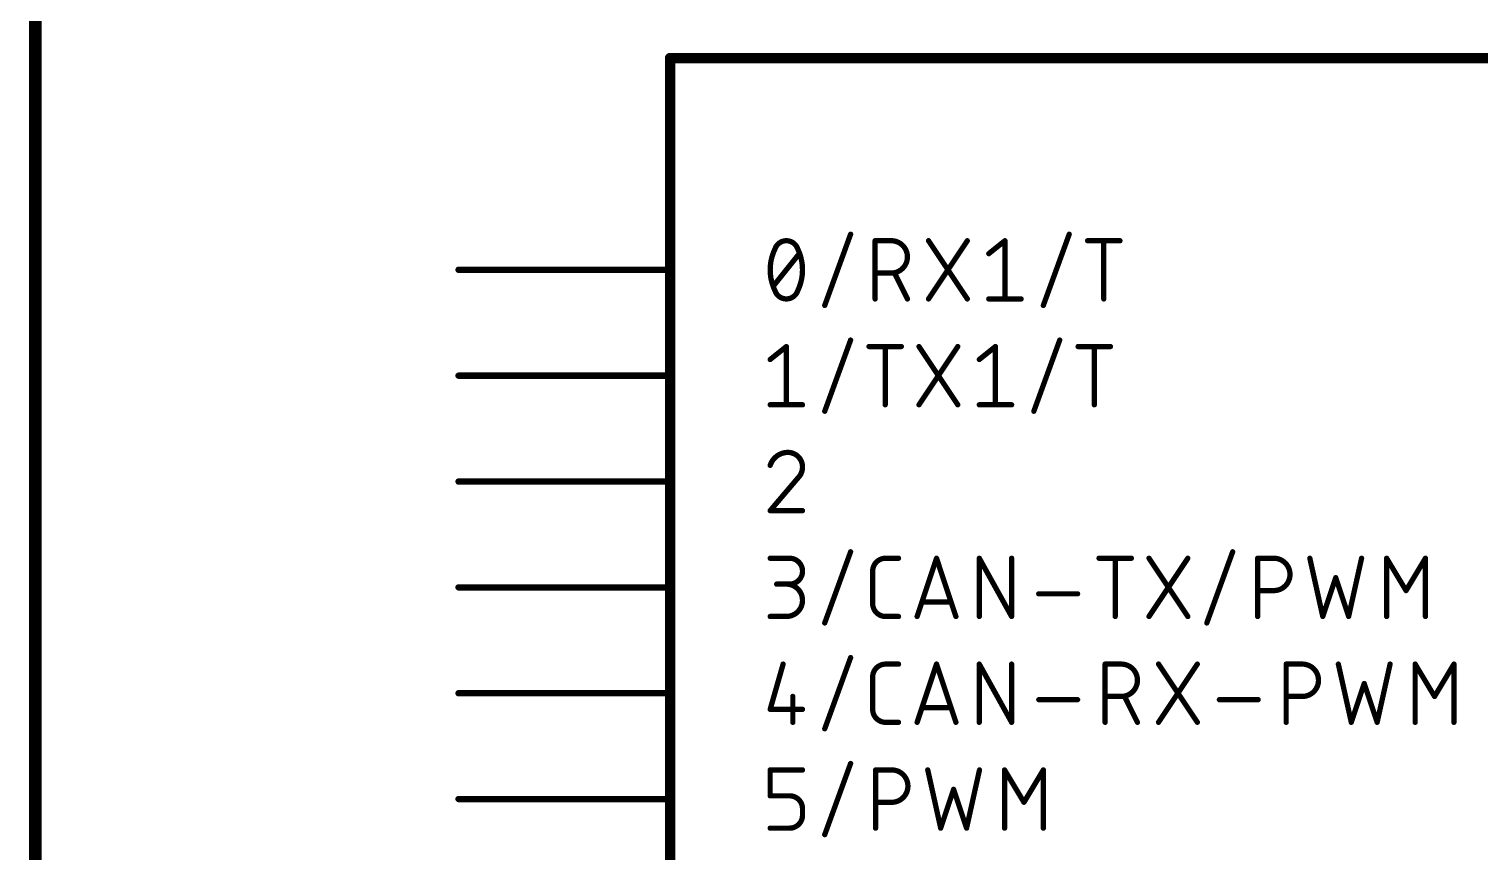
# Model space of a CAD drawing. Extents: x -1 to 180, y 0 to 264.
# Drawn here: x -0.15 to 34.68, y 219.71 to 239.46 of the extents above; entities that cross this region are included whole.
import ezdxf

# ---------------------------------------------------------------- set-up
doc = ezdxf.new("R2010")
doc.units = 0
doc.layers.add('94', color=12, linetype='CONTINUOUS')
doc.layers.add('95', color=251, linetype='CONTINUOUS')

msp = doc.modelspace()

# ---------------------------------------------------------------- linework, layer by layer
at = {"layer": '94'}
for points, const_width in [([(0, 264.16), (0, 0)], 0.3), ([(50.8, 238.76), (15.24, 238.76)], 0.254), ([(15.24, 238.76), (15.24, 170.18)], 0.254), ([(10.16, 233.68), (15.24, 233.68)], 0.1524), ([(10.16, 231.14), (15.24, 231.14)], 0.1524), ([(10.16, 228.6), (15.24, 228.6)], 0.1524), ([(10.16, 226.06), (15.24, 226.06)], 0.1524), ([(10.16, 223.52), (15.24, 223.52)], 0.1524), ([(10.16, 220.98), (15.24, 220.98)], 0.1524)]:
    msp.add_lwpolyline(points, dxfattribs=dict(at, const_width=const_width))
for points, const_width in [([(15.24, 238.8235, 1), (15.24, 238.6965)], 0.127), ([(15.3035, 238.76, 1), (15.1765, 238.76)], 0.127), ([(10.16, 233.7181, 1), (10.16, 233.6419)], 0.0762), ([(15.24, 233.6419, 1), (15.24, 233.7181)], 0.0762), ([(10.16, 231.1781, 1), (10.16, 231.1019)], 0.0762), ([(15.24, 231.1019, 1), (15.24, 231.1781)], 0.0762), ([(10.16, 228.6381, 1), (10.16, 228.5619)], 0.0762), ([(15.24, 228.5619, 1), (15.24, 228.6381)], 0.0762), ([(10.16, 226.0981, 1), (10.16, 226.0219)], 0.0762), ([(15.24, 226.0219, 1), (15.24, 226.0981)], 0.0762), ([(10.16, 223.5581, 1), (10.16, 223.4819)], 0.0762), ([(15.24, 223.4819, 1), (15.24, 223.5581)], 0.0762), ([(10.16, 221.0181, 1), (10.16, 220.9419)], 0.0762), ([(15.24, 220.9419, 1), (15.24, 221.0181)], 0.0762)]:
    msp.add_lwpolyline(points, format="xyb", dxfattribs=dict(at, const_width=const_width))
at = {"layer": '95'}
for points, const_width in [([(18.0284, 234.3785, 0.3205), (17.7567, 234.1845)], 0.127), ([(18.3, 234.1845, 0.3205), (18.0284, 234.3785)], 0.127), ([(18.0284, 234.4102, 1), (18.0284, 234.3468)], 0.0635), ([(18.0284, 234.3468, 1), (18.0284, 234.4102)], 0.0635), ([(19.6006, 234.5229, 1), (19.5409, 234.5446)], 0.0635), ([(20.1905, 234.3785, 1), (20.127, 234.3785)], 0.0635), ([(20.1588, 234.4102, 1), (20.1588, 234.3468)], 0.0635), ([(20.5468, 233.6024, 1), (20.5468, 234.3785)], 0.127), ([(20.5468, 234.4102, 1), (20.5468, 234.3468)], 0.0635), ([(20.5468, 234.3468, 1), (20.5468, 234.4102)], 0.0635), ([(21.4675, 234.3961, 1), (21.4147, 234.3609)], 0.0635), ([(22.3988, 234.3609, 1), (22.346, 234.3961)], 0.0635), ([(23.3074, 234.3785, 1), (23.2439, 234.3785)], 0.0635), ([(23.2954, 234.3537, 1), (23.2558, 234.4033)], 0.0635), ([(24.8479, 234.5229, 1), (24.7882, 234.5446)], 0.0635), ([(25.2602, 234.4102, 1), (25.2602, 234.3468)], 0.0635), ([(25.68, 234.3785, 1), (25.6165, 234.3785)], 0.0635), ([(26.0363, 234.3468, 1), (26.0363, 234.4102)], 0.0635), ([(17.7567, 234.1845, 0.1139), (17.6403, 233.68)], 0.127), ([(17.7267, 234.1948, 1), (17.7867, 234.1742)], 0.0635), ([(17.7853, 234.1706, 1), (17.7282, 234.1984)], 0.0635), ([(18.4164, 233.68, 0.1139), (18.3, 234.1845)], 0.127), ([(18.3285, 234.1984, 1), (18.2715, 234.1706)], 0.0635), ([(18.27, 234.1742, 1), (18.33, 234.1948)], 0.0635), ([(18.3636, 234.0482, 1), (18.314, 234.0879)], 0.0635), ([(22.8677, 234.0928, 1), (22.9074, 234.0433)], 0.0635), ([(17.6403, 233.68, 0.1139), (17.7567, 233.1755)], 0.127), ([(17.672, 233.68, 1), (17.6086, 233.68)], 0.0635), ([(17.6086, 233.68, 1), (17.672, 233.68)], 0.0635), ([(18.3, 233.1755, 0.1139), (18.4164, 233.68)], 0.127), ([(18.4482, 233.68, 1), (18.3847, 233.68)], 0.0635), ([(18.3847, 233.68, 1), (18.4482, 233.68)], 0.0635), ([(20.1588, 233.6341, 1), (20.1588, 233.5706)], 0.0635), ([(20.5468, 233.6341, 1), (20.5468, 233.5706)], 0.0635), ([(20.5468, 233.5706, 1), (20.5468, 233.6341)], 0.0635), ([(20.6528, 233.6166, 1), (20.596, 233.5882)], 0.0635), ([(17.6931, 233.3118, 1), (17.7427, 233.2721)], 0.0635), ([(17.7567, 233.1755, 0.3205), (18.0284, 232.9815)], 0.127), ([(17.7867, 233.1858, 1), (17.7267, 233.1652)], 0.0635), ([(17.7282, 233.1616, 1), (17.7853, 233.1894)], 0.0635), ([(18.0284, 232.9815, 0.3205), (18.3, 233.1755)], 0.127), ([(18.0284, 233.0132, 1), (18.0284, 232.9498)], 0.0635), ([(18.0284, 232.9498, 1), (18.0284, 233.0132)], 0.0635), ([(18.2715, 233.1894, 1), (18.3285, 233.1616)], 0.0635), ([(18.33, 233.1652, 1), (18.27, 233.1858)], 0.0635), ([(20.127, 232.9815, 1), (20.1905, 232.9815)], 0.0635), ([(20.9065, 232.9673, 1), (20.9633, 232.9957)], 0.0635), ([(21.4147, 232.9991, 1), (21.4675, 232.9639)], 0.0635), ([(22.346, 232.9639, 1), (22.3988, 232.9991)], 0.0635), ([(22.8876, 233.0132, 1), (22.8876, 232.9498)], 0.0635), ([(23.2439, 232.9815, 1), (23.3074, 232.9815)], 0.0635), ([(23.6637, 232.9498, 1), (23.6637, 233.0132)], 0.0635), ([(25.6165, 232.9815, 1), (25.68, 232.9815)], 0.0635), ([(18.92, 232.8371, 1), (18.9797, 232.8154)], 0.0635), ([(24.1673, 232.8371, 1), (24.227, 232.8154)], 0.0635), ([(19.6006, 231.9829, 1), (19.5409, 232.0046)], 0.0635), ([(24.6197, 231.9829, 1), (24.56, 232.0046)], 0.0635), ([(18.0601, 231.8385, 1), (17.9966, 231.8385)], 0.0635), ([(18.0482, 231.8137, 1), (18.0085, 231.8633)], 0.0635), ([(20.013, 231.8702, 1), (20.013, 231.8068)], 0.0635), ([(20.4328, 231.8385, 1), (20.3693, 231.8385)], 0.0635), ([(20.7891, 231.8068, 1), (20.7891, 231.8702)], 0.0635), ([(21.2394, 231.8561, 1), (21.1865, 231.8209)], 0.0635), ([(22.1707, 231.8209, 1), (22.1179, 231.8561)], 0.0635), ([(23.0792, 231.8385, 1), (23.0157, 231.8385)], 0.0635), ([(23.0673, 231.8137, 1), (23.0276, 231.8633)], 0.0635), ([(25.0321, 231.8702, 1), (25.0321, 231.8068)], 0.0635), ([(25.4519, 231.8385, 1), (25.3884, 231.8385)], 0.0635), ([(25.8082, 231.8068, 1), (25.8082, 231.8702)], 0.0635), ([(17.6205, 231.5528, 1), (17.6601, 231.5033)], 0.0635), ([(22.6396, 231.5528, 1), (22.6793, 231.5033)], 0.0635), ([(17.6403, 230.4733, 1), (17.6403, 230.4098)], 0.0635), ([(17.9966, 230.4415, 1), (18.0601, 230.4415)], 0.0635), ([(18.4164, 230.4098, 1), (18.4164, 230.4733)], 0.0635), ([(18.92, 230.2971, 1), (18.9797, 230.2754)], 0.0635), ([(20.3693, 230.4415, 1), (20.4328, 230.4415)], 0.0635), ([(21.1865, 230.4591, 1), (21.2394, 230.4239)], 0.0635), ([(22.1179, 230.4239, 1), (22.1707, 230.4591)], 0.0635), ([(22.6594, 230.4733, 1), (22.6594, 230.4098)], 0.0635), ([(23.0157, 230.4415, 1), (23.0792, 230.4415)], 0.0635), ([(23.4355, 230.4098, 1), (23.4355, 230.4733)], 0.0635), ([(23.9392, 230.2971, 1), (23.9988, 230.2754)], 0.0635), ([(25.3884, 230.4415, 1), (25.4519, 230.4415)], 0.0635), ([(18.0672, 229.2985, 0.3252), (17.6403, 228.9881)], 0.127), ([(18.4164, 228.9493, 0.4142), (18.0672, 229.2985)], 0.127), ([(18.0672, 229.3303, 1), (18.0672, 229.2668)], 0.0635), ([(18.0672, 229.2668, 1), (18.0672, 229.3302)], 0.0635), ([(17.6101, 228.9978, 1), (17.6705, 228.9783)], 0.0635), ([(18.3, 228.6776, 0.2053), (18.4164, 228.9493)], 0.127), ([(18.4482, 228.9492, 1), (18.3847, 228.9493)], 0.0635), ([(18.3847, 228.9493, 1), (18.4482, 228.9493)], 0.0635), ([(18.2781, 228.7006, 1), (18.3219, 228.6546)], 0.0635), ([(18.3242, 228.657, 1), (18.2758, 228.6982)], 0.0635), ([(17.6161, 227.9221, 1), (17.6645, 227.8809)], 0.0635), ([(17.6403, 227.9332, 1), (17.6403, 227.8698)], 0.0635), ([(18.4164, 227.8698, 1), (18.4164, 227.9332)], 0.0635), ([(17.6403, 226.7902, 1), (17.6403, 226.7268)], 0.0635), ([(18.106, 226.1376, 1), (18.106, 226.7585)], 0.127), ([(18.106, 226.7902, 1), (18.106, 226.7268)], 0.0635), ([(18.106, 226.7268, 1), (18.106, 226.7902)], 0.0635), ([(19.6006, 226.9029, 1), (19.5409, 226.9246)], 0.0635), ([(20.4107, 226.7585, 0.4142), (20.1002, 226.4481)], 0.127), ([(20.4107, 226.7902, 1), (20.4107, 226.7268)], 0.0635), ([(20.4107, 226.7268, 1), (20.4107, 226.7902)], 0.0635), ([(20.7211, 226.7268, 1), (20.7211, 226.7902)], 0.0635), ([(21.6631, 226.7685, 1), (21.6029, 226.7485)], 0.0635), ([(21.6631, 226.7485, 1), (21.6029, 226.7685)], 0.0635), ([(22.6912, 226.7585, 1), (22.6277, 226.7585)], 0.0635), ([(22.6872, 226.7739, 1), (22.6317, 226.7431)], 0.0635), ([(23.4673, 226.7585, 1), (23.4038, 226.7585)], 0.0635), ([(25.534, 226.7902, 1), (25.534, 226.7268)], 0.0635), ([(25.9538, 226.7585, 1), (25.8903, 226.7585)], 0.0635), ([(26.3101, 226.7268, 1), (26.3101, 226.7902)], 0.0635), ([(26.7604, 226.7761, 1), (26.7076, 226.7409)], 0.0635), ([(27.6917, 226.7409, 1), (27.6389, 226.7761)], 0.0635), ([(28.7719, 226.9029, 1), (28.7122, 226.9246)], 0.0635), ([(29.3734, 226.7585, 1), (29.3099, 226.7585)], 0.0635), ([(29.3417, 226.7902, 1), (29.3417, 226.7268)], 0.0635), ([(29.7297, 225.9824, 1), (29.7297, 226.7585)], 0.127), ([(29.7297, 226.7902, 1), (29.7297, 226.7268)], 0.0635), ([(29.7297, 226.7268, 1), (29.7297, 226.7902)], 0.0635), ([(30.6251, 226.7654, 1), (30.5631, 226.7516)], 0.0635), ([(31.8668, 226.7516, 1), (31.8048, 226.7654)], 0.0635), ([(32.4693, 226.7585, 1), (32.4058, 226.7585)], 0.0635), ([(32.4648, 226.7748, 1), (32.4103, 226.7422)], 0.0635), ([(33.4006, 226.7585, 1), (33.3371, 226.7585)], 0.0635), ([(33.3961, 226.7422, 1), (33.3416, 226.7748)], 0.0635), ([(20.132, 226.4481, 1), (20.0685, 226.4481)], 0.0635), ([(20.0685, 226.4481, 1), (20.132, 226.4481)], 0.0635), ([(17.7955, 226.1694, 1), (17.7955, 226.1059)], 0.0635), ([(18.0284, 225.3615, 1), (18.0284, 226.1376)], 0.127), ([(18.0284, 226.1694, 1), (18.0284, 226.1059)], 0.0635), ([(18.106, 226.1694, 1), (18.106, 226.1059)], 0.0635), ([(18.106, 226.1059, 1), (18.106, 226.1694)], 0.0635), ([(29.3417, 226.0141, 1), (29.3417, 225.9506)], 0.0635), ([(29.7297, 226.0141, 1), (29.7297, 225.9506)], 0.0635), ([(29.7297, 225.9506, 1), (29.7297, 226.0141)], 0.0635), ([(31.2451, 226.3029, 1), (31.1848, 226.2828)], 0.0635), ([(31.2451, 226.2828, 1), (31.1848, 226.3029)], 0.0635), ([(20.1002, 225.6719, 0.4142), (20.4107, 225.3615)], 0.127), ([(20.132, 225.6719, 1), (20.0685, 225.6719)], 0.0635), ([(20.0685, 225.6719, 1), (20.132, 225.6719)], 0.0635), ([(21.2837, 225.7425, 1), (21.2837, 225.679)], 0.0635), ([(21.9822, 225.679, 1), (21.9822, 225.7425)], 0.0635), ([(24.0876, 225.9365, 1), (24.0876, 225.873)], 0.0635), ([(25.0189, 225.873, 1), (25.0189, 225.9365)], 0.0635), ([(32.876, 225.9987, 1), (32.9304, 225.9661)], 0.0635), ([(32.876, 225.9661, 1), (32.9304, 225.9987)], 0.0635), ([(17.6403, 225.3932, 1), (17.6403, 225.3298)], 0.0635), ([(18.0284, 225.3932, 1), (18.0284, 225.3298)], 0.0635), ([(18.0284, 225.3298, 1), (18.0284, 225.3932)], 0.0635), ([(20.4107, 225.3932, 1), (20.4107, 225.3298)], 0.0635), ([(20.4107, 225.3298, 1), (20.4107, 225.3932)], 0.0635), ([(20.7211, 225.3298, 1), (20.7211, 225.3932)], 0.0635), ([(21.1372, 225.3715, 1), (21.1975, 225.3515)], 0.0635), ([(22.0685, 225.3515, 1), (22.1288, 225.3715)], 0.0635), ([(22.6277, 225.3615, 1), (22.6912, 225.3615)], 0.0635), ([(23.4038, 225.3615, 1), (23.4673, 225.3615)], 0.0635), ([(23.4078, 225.3461, 1), (23.4633, 225.3769)], 0.0635), ([(25.8903, 225.3615, 1), (25.9538, 225.3615)], 0.0635), ([(26.7076, 225.3791, 1), (26.7604, 225.3439)], 0.0635), ([(27.6389, 225.3439, 1), (27.6917, 225.3791)], 0.0635), ([(29.3099, 225.3615, 1), (29.3734, 225.3615)], 0.0635), ([(30.8744, 225.3715, 1), (30.9346, 225.3515)], 0.0635), ([(30.8735, 225.3546, 1), (30.9355, 225.3684)], 0.0635), ([(31.4944, 225.3684, 1), (31.5564, 225.3546)], 0.0635), ([(31.4953, 225.3515, 1), (31.5555, 225.3715)], 0.0635), ([(32.4058, 225.3615, 1), (32.4693, 225.3615)], 0.0635), ([(33.3371, 225.3615, 1), (33.4006, 225.3615)], 0.0635), ([(18.92, 225.2171, 1), (18.9797, 225.1954)], 0.0635), ([(28.0913, 225.2171, 1), (28.151, 225.1954)], 0.0635), ([(19.6006, 224.3629, 1), (19.5409, 224.3846)], 0.0635), ([(17.9813, 224.2098, 1), (17.9202, 224.2272)], 0.0635), ([(20.4107, 224.2185, 0.4142), (20.1002, 223.9081)], 0.127), ([(20.132, 223.9081, 1), (20.0685, 223.9081)], 0.0635), ([(20.4107, 224.2502, 1), (20.4107, 224.1868)], 0.0635), ([(20.4107, 224.1868, 1), (20.4107, 224.2502)], 0.0635), ([(20.7211, 224.1868, 1), (20.7211, 224.2502)], 0.0635), ([(21.6631, 224.2285, 1), (21.6029, 224.2085)], 0.0635), ([(21.6631, 224.2085, 1), (21.6029, 224.2285)], 0.0635), ([(22.6912, 224.2185, 1), (22.6277, 224.2185)], 0.0635), ([(22.6872, 224.2339, 1), (22.6317, 224.2031)], 0.0635), ([(23.4673, 224.2185, 1), (23.4038, 224.2185)], 0.0635), ([(25.7116, 224.2185, 1), (25.6481, 224.2185)], 0.0635), ([(25.6798, 224.2502, 1), (25.6798, 224.1868)], 0.0635), ([(26.0679, 223.4424, 1), (26.0679, 224.2185)], 0.127), ([(26.0679, 224.2502, 1), (26.0679, 224.1868)], 0.0635), ([(26.0679, 224.1868, 1), (26.0679, 224.2502)], 0.0635), ([(26.9886, 224.2361, 1), (26.9357, 224.2009)], 0.0635), ([(27.9199, 224.2009, 1), (27.8671, 224.2361)], 0.0635), ([(30.0578, 224.2185, 1), (29.9943, 224.2185)], 0.0635), ([(30.0261, 224.2502, 1), (30.0261, 224.1868)], 0.0635), ([(30.4141, 223.4424, 1), (30.4141, 224.2185)], 0.127), ([(30.4141, 224.2502, 1), (30.4141, 224.1868)], 0.0635), ([(30.4141, 224.1868, 1), (30.4141, 224.2502)], 0.0635), ([(31.3095, 224.2254, 1), (31.2475, 224.2116)], 0.0635), ([(32.5513, 224.2116, 1), (32.4893, 224.2254)], 0.0635), ([(33.1537, 224.2185, 1), (33.0902, 224.2185)], 0.0635), ([(33.1492, 224.2348, 1), (33.0947, 224.2022)], 0.0635), ([(34.0851, 224.2185, 1), (34.0216, 224.2185)], 0.0635), ([(34.0805, 224.2022, 1), (34.0261, 224.2348)], 0.0635), ([(20.0685, 223.9081, 1), (20.132, 223.9081)], 0.0635), ([(31.9295, 223.7629, 1), (31.8693, 223.7428)], 0.0635), ([(31.9295, 223.7428, 1), (31.8693, 223.7629)], 0.0635), ([(18.2153, 223.4424, 1), (18.1518, 223.4424)], 0.0635), ([(24.0876, 223.3965, 1), (24.0876, 223.333)], 0.0635), ([(25.0189, 223.333, 1), (25.0189, 223.3965)], 0.0635), ([(25.6798, 223.4741, 1), (25.6798, 223.4106)], 0.0635), ([(26.0679, 223.4741, 1), (26.0679, 223.4106)], 0.0635), ([(26.0679, 223.4106, 1), (26.0679, 223.4741)], 0.0635), ([(26.1739, 223.4566, 1), (26.1171, 223.4282)], 0.0635), ([(28.4222, 223.3965, 1), (28.4222, 223.333)], 0.0635), ([(29.3536, 223.333, 1), (29.3536, 223.3965)], 0.0635), ([(30.0261, 223.4741, 1), (30.0261, 223.4106)], 0.0635), ([(30.4141, 223.4741, 1), (30.4141, 223.4106)], 0.0635), ([(30.4141, 223.4106, 1), (30.4141, 223.4741)], 0.0635), ([(33.5604, 223.4587, 1), (33.6149, 223.4261)], 0.0635), ([(33.5604, 223.4261, 1), (33.6149, 223.4587)], 0.0635), ([(17.6403, 223.1637, 1), (17.6403, 223.1002)], 0.0635), ([(17.6098, 223.1407, 1), (17.6708, 223.1232)], 0.0635), ([(18.4164, 223.1002, 1), (18.4164, 223.1637)], 0.0635), ([(20.1002, 223.1319, 0.4142), (20.4107, 222.8215)], 0.127), ([(20.132, 223.1319, 1), (20.0685, 223.1319)], 0.0635), ([(20.0685, 223.1319, 1), (20.132, 223.1319)], 0.0635), ([(21.2837, 223.2025, 1), (21.2837, 223.139)], 0.0635), ([(21.9822, 223.139, 1), (21.9822, 223.2025)], 0.0635), ([(18.1518, 222.8215, 1), (18.2153, 222.8215)], 0.0635), ([(18.92, 222.6771, 1), (18.9797, 222.6554)], 0.0635), ([(20.4107, 222.8533, 1), (20.4107, 222.7898)], 0.0635), ([(20.4107, 222.7898, 1), (20.4107, 222.8533)], 0.0635), ([(20.7211, 222.7898, 1), (20.7211, 222.8533)], 0.0635), ([(21.1372, 222.8315, 1), (21.1975, 222.8115)], 0.0635), ([(22.0685, 222.8115, 1), (22.1288, 222.8315)], 0.0635), ([(22.6277, 222.8215, 1), (22.6912, 222.8215)], 0.0635), ([(23.4038, 222.8215, 1), (23.4673, 222.8215)], 0.0635), ([(23.4078, 222.8061, 1), (23.4633, 222.8369)], 0.0635), ([(25.6481, 222.8215, 1), (25.7116, 222.8215)], 0.0635), ([(26.4275, 222.8073, 1), (26.4843, 222.8357)], 0.0635), ([(26.9357, 222.8391, 1), (26.9886, 222.8039)], 0.0635), ([(27.8671, 222.8039, 1), (27.9199, 222.8391)], 0.0635), ([(29.9943, 222.8215, 1), (30.0578, 222.8215)], 0.0635), ([(31.5588, 222.8315, 1), (31.6191, 222.8115)], 0.0635), ([(31.5579, 222.8146, 1), (31.6199, 222.8284)], 0.0635), ([(32.1788, 222.8284, 1), (32.2408, 222.8146)], 0.0635), ([(32.1797, 222.8115, 1), (32.24, 222.8315)], 0.0635), ([(33.0902, 222.8215, 1), (33.1537, 222.8215)], 0.0635), ([(34.0216, 222.8215, 1), (34.0851, 222.8215)], 0.0635), ([(19.6006, 221.8229, 1), (19.5409, 221.8446)], 0.0635), ([(17.6403, 221.7103, 1), (17.6403, 221.6468)], 0.0635), ([(17.672, 221.6785, 1), (17.6086, 221.6785)], 0.0635), ([(18.4164, 221.6468, 1), (18.4164, 221.7103)], 0.0635), ([(20.2021, 221.6785, 1), (20.1386, 221.6785)], 0.0635), ([(20.1704, 221.7103, 1), (20.1704, 221.6468)], 0.0635), ([(20.5584, 220.9024, 1), (20.5584, 221.6785)], 0.127), ([(20.5584, 221.7103, 1), (20.5584, 221.6468)], 0.0635), ([(20.5584, 221.6468, 1), (20.5584, 221.7103)], 0.0635), ([(21.4538, 221.6854, 1), (21.3918, 221.6716)], 0.0635), ([(22.6955, 221.6716, 1), (22.6335, 221.6854)], 0.0635), ([(23.2935, 221.6948, 1), (23.239, 221.6622)], 0.0635), ([(23.298, 221.6785, 1), (23.2345, 221.6785)], 0.0635), ([(24.2293, 221.6785, 1), (24.1658, 221.6785)], 0.0635), ([(24.2248, 221.6622, 1), (24.1703, 221.6948)], 0.0635), ([(22.0738, 221.2229, 1), (22.0135, 221.2028)], 0.0635), ([(22.0738, 221.2028, 1), (22.0135, 221.2229)], 0.0635), ([(17.6403, 221.0894, 1), (17.6403, 221.0259)], 0.0635), ([(17.6086, 221.0576, 1), (17.672, 221.0576)], 0.0635), ([(18.106, 221.0894, 1), (18.106, 221.0259)], 0.0635), ([(18.4164, 220.7472, 0.4142), (18.106, 221.0576)], 0.127), ([(18.106, 221.0259, 1), (18.106, 221.0894)], 0.0635), ([(18.4482, 220.7472, 1), (18.3847, 220.7472)], 0.0635), ([(20.1704, 220.9341, 1), (20.1704, 220.8706)], 0.0635), ([(20.5584, 220.9341, 1), (20.5584, 220.8706)], 0.0635), ([(20.5584, 220.8706, 1), (20.5584, 220.9341)], 0.0635), ([(23.7047, 220.9187, 1), (23.7591, 220.8861)], 0.0635), ([(23.7047, 220.8861, 1), (23.7591, 220.9187)], 0.0635), ([(18.106, 220.2815, 0.4142), (18.4164, 220.5919)], 0.127), ([(18.3847, 220.7472, 1), (18.4482, 220.7472)], 0.0635), ([(18.4482, 220.5919, 1), (18.3847, 220.5919)], 0.0635), ([(18.3847, 220.5919, 1), (18.4482, 220.5919)], 0.0635), ([(17.6403, 220.3133, 1), (17.6403, 220.2498)], 0.0635), ([(18.106, 220.3133, 1), (18.106, 220.2498)], 0.0635), ([(18.106, 220.2498, 1), (18.106, 220.3133)], 0.0635), ([(18.92, 220.1371, 1), (18.9797, 220.1154)], 0.0635), ([(20.1386, 220.2815, 1), (20.2021, 220.2815)], 0.0635), ([(21.7031, 220.2915, 1), (21.7633, 220.2715)], 0.0635), ([(21.7022, 220.2746, 1), (21.7642, 220.2884)], 0.0635), ([(22.3231, 220.2884, 1), (22.3851, 220.2746)], 0.0635), ([(22.324, 220.2715, 1), (22.3842, 220.2915)], 0.0635), ([(23.2345, 220.2815, 1), (23.298, 220.2815)], 0.0635), ([(24.1658, 220.2815, 1), (24.2293, 220.2815)], 0.0635)]:
    msp.add_lwpolyline(points, format="xyb", dxfattribs=dict(at, const_width=const_width))
at = {"layer": '95', "const_width": 0.127}
for points in [[(18.9499, 232.8263), (19.5708, 234.5337)], [(20.1588, 232.9815), (20.1588, 234.3785)], [(20.1588, 234.3785), (20.5468, 234.3785)], [(21.4411, 232.9815), (22.3724, 234.3785)], [(21.4411, 234.3785), (22.3724, 232.9815)], [(22.8876, 234.0681), (23.2756, 234.3785)], [(23.2756, 234.3785), (23.2756, 232.9815)], [(24.1971, 232.8263), (24.818, 234.5337)], [(25.2602, 234.3785), (26.0363, 234.3785)], [(25.6483, 232.9815), (25.6483, 234.3785)], [(17.7179, 233.2919), (18.3388, 234.0681)], [(20.5468, 233.6024), (20.1588, 233.6024)], [(20.9349, 232.9815), (20.6244, 233.6024)], [(22.8876, 232.9815), (23.6637, 232.9815)], [(18.9499, 230.2863), (19.5708, 231.9937)], [(23.969, 230.2863), (24.5899, 231.9937)], [(17.6403, 231.5281), (18.0284, 231.8385)], [(18.0284, 231.8385), (18.0284, 230.4415)], [(20.013, 231.8385), (20.7891, 231.8385)], [(20.401, 230.4415), (20.401, 231.8385)], [(21.213, 230.4415), (22.1443, 231.8385)], [(21.213, 231.8385), (22.1443, 230.4415)], [(22.6594, 231.5281), (23.0475, 231.8385)], [(23.0475, 231.8385), (23.0475, 230.4415)], [(25.0321, 231.8385), (25.8082, 231.8385)], [(25.4201, 230.4415), (25.4201, 231.8385)], [(17.6403, 230.4415), (18.4164, 230.4415)], [(22.6594, 230.4415), (23.4355, 230.4415)], [(18.3, 228.6776), (17.6403, 227.9015)], [(17.6403, 227.9015), (18.4164, 227.9015)], [(17.6403, 226.7585), (18.106, 226.7585)], [(18.9499, 225.2063), (19.5708, 226.9137)], [(20.4107, 226.7585), (20.7211, 226.7585)], [(21.1673, 225.3615), (21.633, 226.7585)], [(21.633, 226.7585), (22.0987, 225.3615)], [(22.6594, 225.3615), (22.6594, 226.7585)], [(22.6594, 226.7585), (23.4355, 225.3615)], [(23.4355, 225.3615), (23.4355, 226.7585)], [(25.534, 226.7585), (26.3101, 226.7585)], [(25.9221, 225.3615), (25.9221, 226.7585)], [(26.734, 225.3615), (27.6653, 226.7585)], [(26.734, 226.7585), (27.6653, 225.3615)], [(28.1212, 225.2063), (28.7421, 226.9137)], [(29.3417, 225.3615), (29.3417, 226.7585)], [(29.3417, 226.7585), (29.7297, 226.7585)], [(30.5941, 226.7585), (30.9045, 225.3615)], [(31.5254, 225.3615), (31.8358, 226.7585)], [(32.4375, 225.3615), (32.4375, 226.7585)], [(32.4375, 226.7585), (32.9032, 225.9824)], [(32.9032, 225.9824), (33.3689, 226.7585)], [(33.3689, 226.7585), (33.3689, 225.3615)], [(20.1002, 225.6719), (20.1002, 226.4481)], [(18.106, 226.1376), (17.7955, 226.1376)], [(29.7297, 225.9824), (29.3417, 225.9824)], [(30.9045, 225.3615), (31.215, 226.2928)], [(31.215, 226.2928), (31.5254, 225.3615)], [(21.9822, 225.7108), (21.2837, 225.7108)], [(24.0876, 225.9048), (25.0189, 225.9048)], [(17.6403, 225.3615), (18.0284, 225.3615)], [(20.7211, 225.3615), (20.4107, 225.3615)], [(18.9499, 222.6663), (19.5708, 224.3737)], [(17.9507, 224.2185), (17.6403, 223.1319)], [(20.1002, 223.1319), (20.1002, 223.9081)], [(20.4107, 224.2185), (20.7211, 224.2185)], [(21.1673, 222.8215), (21.633, 224.2185)], [(21.633, 224.2185), (22.0987, 222.8215)], [(22.6594, 222.8215), (22.6594, 224.2185)], [(22.6594, 224.2185), (23.4355, 222.8215)], [(23.4355, 222.8215), (23.4355, 224.2185)], [(25.6798, 222.8215), (25.6798, 224.2185)], [(25.6798, 224.2185), (26.0679, 224.2185)], [(26.9621, 222.8215), (27.8935, 224.2185)], [(26.9621, 224.2185), (27.8935, 222.8215)], [(30.0261, 222.8215), (30.0261, 224.2185)], [(30.0261, 224.2185), (30.4141, 224.2185)], [(31.2785, 224.2185), (31.5889, 222.8215)], [(32.2098, 222.8215), (32.5203, 224.2185)], [(33.122, 222.8215), (33.122, 224.2185)], [(33.122, 224.2185), (33.5876, 223.4424)], [(33.5876, 223.4424), (34.0533, 224.2185)], [(34.0533, 224.2185), (34.0533, 222.8215)], [(31.5889, 222.8215), (31.8994, 223.7528)], [(31.8994, 223.7528), (32.2098, 222.8215)], [(18.1836, 223.4424), (18.1836, 222.8215)], [(24.0876, 223.3648), (25.0189, 223.3648)], [(26.0679, 223.4424), (25.6798, 223.4424)], [(26.4559, 222.8215), (26.1455, 223.4424)], [(28.4222, 223.3648), (29.3536, 223.3648)], [(30.4141, 223.4424), (30.0261, 223.4424)], [(17.6403, 223.1319), (18.4164, 223.1319)], [(21.9822, 223.1707), (21.2837, 223.1707)], [(20.7211, 222.8215), (20.4107, 222.8215)], [(18.9499, 220.1263), (19.5708, 221.8337)], [(17.6403, 221.0576), (17.6403, 221.6785)], [(17.6403, 221.6785), (18.4164, 221.6785)], [(20.1704, 220.2815), (20.1704, 221.6785)], [(20.1704, 221.6785), (20.5584, 221.6785)], [(21.4228, 221.6785), (21.7332, 220.2815)], [(22.3541, 220.2815), (22.6645, 221.6785)], [(23.2662, 220.2815), (23.2662, 221.6785)], [(23.2662, 221.6785), (23.7319, 220.9024)], [(23.7319, 220.9024), (24.1976, 221.6785)], [(24.1976, 221.6785), (24.1976, 220.2815)], [(21.7332, 220.2815), (22.0437, 221.2128)], [(22.0437, 221.2128), (22.3541, 220.2815)], [(18.106, 221.0576), (17.6403, 221.0576)], [(18.4164, 220.5919), (18.4164, 220.7472)], [(20.5584, 220.9024), (20.1704, 220.9024)], [(17.6403, 220.2815), (18.106, 220.2815)]]:
    msp.add_lwpolyline(points, dxfattribs=at)

doc.saveas('drawing.dxf')
